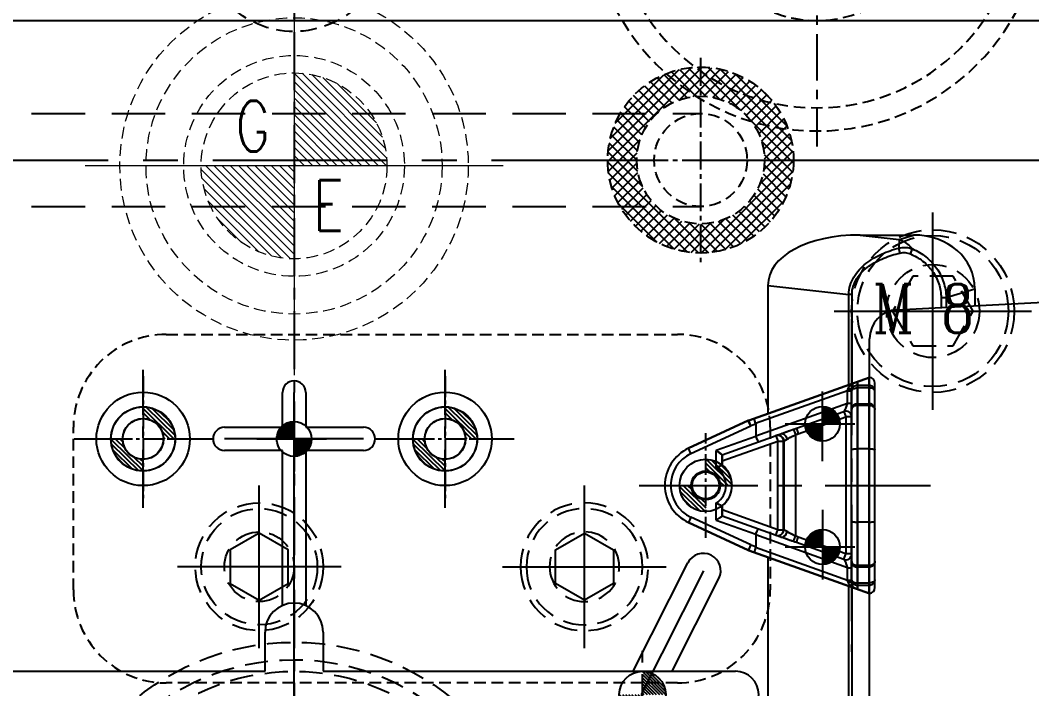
# Model space of a CAD drawing. Header units: millimetres. Extents: x 23490 to 24685, y -23248 to -22403.
# Drawn here: x 24048.7 to 24135.8, y -22573 to -22515.5 of the extents above; entities that cross this region are included whole.
import ezdxf

# ---------------------------------------------------------------- set-up
doc = ezdxf.new("R2010")
doc.units = ezdxf.units.MM
doc.header["$LTSCALE"] = 8
for name, pattern in [('CENTER', [2, 1.25, -0.25, 0.25, -0.25]), ('CENTER2', [1.125, 0.75, -0.125, 0.125, -0.125]), ('HIDDEN', [0.375, 0.25, -0.125]), ('HIDDEN2', [0.1875, 0.125, -0.0625])]:
    doc.linetypes.add(name, pattern=pattern)
doc.layers.get('DEFPOINTS').update_dxf_attribs({"color": 6})
for name, color, linetype in [('Cav-cor', 30, 'Continuous'), ('CL', 1, 'Continuous'), ('GE', 214, 'Continuous'), ('PIN', 5, 'Continuous'), ('PRODUCT', 1, 'Continuous'), ('SCREW', 52, 'HIDDEN'), ('SP', 3, 'Continuous'), ('SPRING', 7, 'Continuous'), ('WT', 4, 'Continuous')]:
    doc.layers.add(name, color=color, linetype=linetype)
doc.layers.add('dim', color=3, linetype='Continuous', lineweight=15)
doc.styles.add('ROMANC', font='RomanC.ttf', dxfattribs={"width": 0.8, "height": 7})
doc.styles.add('ROMANS', font='ROMANS.shx', dxfattribs={"height": 5, "bigfont": 'chineset.shx'})
doc.styles.get("Standard").update_dxf_attribs({"font": 'txt.shx', "width": 0.8, "bigfont": 'chineset.shx'})
doc.dimstyles.new('ISO-25', dxfattribs={"dimtxt": 5, "dimasz": 4, "dimexe": 0.3, "dimexo": 0.3, "dimtad": 0, "dimzin": 1, "dimdsep": 46, "dimtxsty": 'Standard', "dimcen": 0, "dimclrd": 3, "dimclre": 3, "dimclrt": 3, "dimazin": 0, "dimtfac": 1, "dimtofl": 0, "dimtmove": 0, "dimatfit": 0, "dimfxl": 0, "dimarcsym": 0})

# ---------------------------------------------------------------- blocks, each defined once
blk = doc.blocks.new('20130710.085903')
at = {"layer": 'PIN', "linetype": 'Continuous'}
h = blk.add_hatch(dxfattribs=at)
h.set_pattern_fill('ANSI31', color=256, scale=12, style=0)
h.set_pattern_definition([(45, (2414.86, 305.4585), (-1.0606602, 1.0606602), [])])
h.paths.add_polyline_path([(0, 0), (0, 9, 0.414214), (-9, 0)])
h.paths.add_polyline_path([(9, 0), (0, 0), (0, -9, 0.414214)])
blk.add_circle((0, 0), 9, dxfattribs=at)
at = {"layer": 'SPRING', "linetype": 'CENTER', "ltscale": 0.4}
for p, q in [((0, 20.845), (0, -20.845)), ((-20.845, 0), (20.845, 0))]:
    blk.add_line(p, q, dxfattribs=at)
at = {"layer": 'SPRING', "linetype": 'HIDDEN', "ltscale": 0.5}
for radius in [19.5, 17.5, 10]:
    blk.add_circle((0, 0), radius, dxfattribs=at)
for centre, start, end in [((-13.75, 0), 0, 180), ((13.75, 0), 180, 0)]:
    blk.add_arc(centre, 3.75, start, end, dxfattribs=at)
blk = doc.blocks.new('20160815.170155')
at = {"layer": 'GE', "lineweight": 13}
h = blk.add_hatch(dxfattribs=at)
h.set_pattern_fill('ANSI31', color=256, scale=4, style=0)
h.set_pattern_definition([(315, (26687.59036, -19615.64165), (-0.3535533906, -0.3535533906), [])])
h.paths.add_polyline_path([(0, 0), (0, -8, -0.414214), (-8, 0)])
h.paths.add_polyline_path([(0, 8, -0.414214), (8, 0), (0, 0)])
at = {"layer": 'GE', "linetype": 'CENTER', "lineweight": 13, "ltscale": 5}
for p, q in [((0, 18), (0, -18)), ((18, 0), (-18, 0))]:
    blk.add_line(p, q, dxfattribs=at)
at = {"layer": 'GE', "linetype": 'HIDDEN2', "lineweight": 13}
for radius in [15, 12.75, 9.5, 8]:
    blk.add_circle((0, 0), radius, dxfattribs=at)
at = {"layer": 'GE', "lineweight": 13, "style": 'ROMANS', "width": 0.75}
for s, p in [('G', (-5.027, 1.244)), ('E', (1.624, -5.579))]:
    blk.add_text(s, height=4.343, dxfattribs=at).set_placement(p)
blk = doc.blocks.new('cb_8')
at = {"linetype": 'HIDDEN'}
blk.add_circle((0, 0), 7, dxfattribs=at)
at = {"layer": 'SCREW', "linetype": 'CENTER2', "ltscale": 5}
for p, q in [((0, -8.5), (0, 8.5)), ((-8.5, 0), (8.5, 0))]:
    blk.add_line(p, q, dxfattribs=at)
at = {"layer": 'SCREW'}
blk.add_lwpolyline([(-1.732, 3), (-3.464, 0), (-1.732, -3), (1.732, -3), (3.464, 0), (1.732, 3)], close=True, dxfattribs=at)
for radius in [6.5, 4]:
    blk.add_circle((0, 0), radius, dxfattribs=at)
at = {"layer": 'dim', "style": 'ROMANC', "width": 0.8}
blk.add_text('M 8', height=4.1865, dxfattribs=at).set_placement((-5.202, -1.858))
blk = doc.blocks.new('20160825.183103')
at = {"layer": 'SP', "linetype": 'CENTER'}
for p, q in [((0, -23), (0, 23)), ((-23, 0), (23, 0))]:
    blk.add_line(p, q, dxfattribs=at)
at = {"layer": 'SP', "linetype": 'HIDDEN'}
for radius in [21.5, 20, 19]:
    blk.add_circle((0, 0), radius, dxfattribs=at)
at = {"layer": 'SP'}
for s, p in [('S', (-7.275, 2.66)), ('P', (5.184, -8.523))]:
    blk.add_text(s, height=5.481, dxfattribs=at).set_placement(p)
at = {"layer": 'SP', "color": 6, "insert": (-1.7, -11.791), "char_height": 4.375, "attachment_point": 5}
blk.add_mtext('%%c40.00', dxfattribs=at)
blk = doc.blocks.new('20100512.182342')
at = {"linetype": 'HIDDEN'}
blk.add_circle((0, 0), 5.5, dxfattribs=at)
at = {"layer": 'SCREW', "linetype": 'CENTER', "ltscale": 5}
for p, q in [((0, -7.042), (0, 7.042)), ((-7, 0), (7, 0))]:
    blk.add_line(p, q, dxfattribs=at)
at = {"layer": 'SCREW', "linetype": 'Continuous'}
blk.add_lwpolyline([(-1.443, 2.5), (-2.887, 0), (-1.443, -2.5), (1.443, -2.5), (2.887, 0), (1.443, 2.5)], close=True, dxfattribs=at)
at = {"layer": 'SCREW'}
for radius in [5, 3]:
    blk.add_circle((0, 0), radius, dxfattribs=at)
blk = doc.blocks.new('20150513.114820')
at = {"layer": 'WT', "linetype": 'Continuous'}
h = blk.add_hatch(dxfattribs=at)
h.set_pattern_fill('ANSI37', color=125, scale=5, angle=270, style=0)
h.set_pattern_definition([(315, (23425.0146, -23957.4168), (0.441941738, 0.441941738), []), (45, (23425.0146, -23957.4168), (-0.441941738, 0.441941738), [])])
h.paths.add_polyline_path([(8, 0), (5.5, 0, 1), (-5.5, 0), (-8, 0, -1)])
h.paths.add_polyline_path([(-8, 0), (-5.5, 0, 0.414214), (0, -5.5, 0.414214), (5.5, 0), (8, 0, -0.414214), (0, -8, -0.414214)])
at = {"layer": 'WT', "color": 125, "linetype": 'CENTER2', "ltscale": 0.4}
for p, q in [((0, 8.788), (0, -8.788)), ((8.788, 0), (-8.788, 0))]:
    blk.add_line(p, q, dxfattribs=at)
at = {"layer": 'WT', "color": 125, "linetype": 'HIDDEN2'}
for radius in [8, 5.5, 4]:
    blk.add_circle((0, 0), radius, dxfattribs=at)
blk = doc.blocks.new('*D26572')
at = {"layer": 'DEFPOINTS', "color": 0}
for p in [(24107.3, -22527.491), (24193.451, -22527.491), (24144.3, -22755.491)]:
    blk.add_point(p, dxfattribs=at)
at = {"layer": 'dim', "color": 3, "lineweight": -2}
for p, q in [((24107.6, -22527.491), (24193.751, -22527.491)), ((24193.451, -22531.491), (24193.451, -22631.532)), ((24193.451, -22751.491), (24193.451, -22651.449)), ((24144.6, -22755.491), (24193.751, -22755.491))]:
    blk.add_line(p, q, dxfattribs=at)
at = {"layer": 'dim', "color": 3}
for points in [[(24194.117, -22531.491), (24192.784, -22531.491), (24193.451, -22527.491)], [(24192.784, -22751.491), (24194.117, -22751.491), (24193.451, -22755.491)]]:
    blk.add_solid(points, dxfattribs=at)
at = {"layer": 'dim', "color": 3, "insert": (24193.451, -22641.491), "char_height": 5, "attachment_point": 5, "rotation": 90}
blk.add_mtext('228.00', dxfattribs=at)

msp = doc.modelspace()

# ---------------------------------------------------------------- hatches: boundary and pattern name
at = {"layer": 'PIN', "linetype": 'Continuous'}
h = msp.add_hatch(dxfattribs=at)
h.set_pattern_fill('ANSI31', color=61, scale=2.181818, angle=90.5, style=0)
h.set_pattern_definition([(135.5, (23814.60528, -22857.11929), (-0.19115707, -0.19452285), [])])
h.paths.add_polyline_path([(24059.3, -22549.741), (24059.3, -22548.741, -0.414214), (24062.05, -22551.491), (24061.05, -22551.491, 0.414214)])
h.paths.add_polyline_path([(24056.55, -22551.491), (24057.55, -22551.491, 0.414214), (24059.3, -22553.241), (24059.3, -22554.241, -0.414214)])
h = msp.add_hatch(dxfattribs=at)
h.set_pattern_fill('ANSI31', color=61, scale=2.181818, angle=90.5, style=0)
h.set_pattern_definition([(135.5, (23840.60528, -22857.11929), (-0.19115707, -0.19452285), [])])
h.paths.add_polyline_path([(24085.3, -22549.741), (24085.3, -22548.741, -0.414214), (24088.05, -22551.491), (24087.05, -22551.491, 0.414214)])
h.paths.add_polyline_path([(24082.55, -22551.491), (24083.55, -22551.491, 0.414214), (24085.3, -22553.241), (24085.3, -22554.241, -0.414214)])
h = msp.add_hatch(dxfattribs=at)
h.set_pattern_fill('ANSI31', color=3, angle=90, style=0)
h.set_pattern_definition([(135, (24323.08231, -22564.43048), (-0.08838835, -0.08838835), [])])
h.paths.add_polyline_path([(24117.8, -22550.191), (24116.3, -22550.191, 0.414214), (24117.8, -22551.691)])
h.paths.add_polyline_path([(24117.8, -22548.691), (24117.8, -22550.191), (24119.3, -22550.191, 0.414214)])
h = msp.add_hatch(dxfattribs=at)
h.set_pattern_fill('ANSI31', color=3, angle=270, style=0)
h.set_pattern_definition([(225, (24277.58231, -22537.25105), (-0.08838835, 0.08838835), [])])
h.paths.add_polyline_path([(24072.3, -22551.491), (24070.8, -22551.491, -0.414214), (24072.3, -22549.991)])
h.paths.add_polyline_path([(24072.3, -22552.991), (24072.3, -22551.491), (24073.8, -22551.491, -0.414214)])
h = msp.add_hatch(dxfattribs=at)
h.set_pattern_fill('ANSI31', color=216, scale=2.181818, angle=90.5, style=0)
h.set_pattern_definition([(135.5, (23661.01505, -22804.39283), (-0.19115707, -0.19452285), [])])
h.paths.add_polyline_path([(24107.738, -22553.241, -0.414214), (24109.988, -22555.491), (24108.988, -22555.491, 0.414214), (24107.738, -22554.241)])
h.paths.add_polyline_path([(24105.488, -22555.491), (24106.488, -22555.491, 0.414214), (24107.738, -22556.741), (24107.738, -22557.741, -0.414214)])
h = msp.add_hatch(dxfattribs=at)
h.set_pattern_fill('ANSI31', color=3, angle=270, style=0)
h.set_pattern_definition([(225, (24323.08231, -22546.55105), (-0.08838835, 0.08838835), [])])
h.paths.add_polyline_path([(24117.8, -22560.791), (24116.3, -22560.791, -0.414214), (24117.8, -22559.291)])
h.paths.add_polyline_path([(24117.8, -22562.291), (24117.8, -22560.791), (24119.3, -22560.791, -0.414214)])
h = msp.add_hatch(dxfattribs=at)
h.set_pattern_fill('ANSI31', color=141, scale=1.5, angle=90, style=0)
h.set_pattern_definition([(135, (24307.58231, -22587.73048), (-0.13258252, -0.13258252), [])])
h.paths.add_polyline_path([(24102.3, -22573.491), (24100.3, -22573.491, 0.414214), (24102.3, -22575.491)])
h.paths.add_polyline_path([(24102.3, -22571.491), (24102.3, -22573.491), (24104.3, -22573.491, 0.414214)])

# ---------------------------------------------------------------- linework, layer by layer
at = {"linetype": 'HIDDEN2'}
msp.add_lwpolyline([(24113.3, -22550.491), (24113.3, -22564.491, -0.414214), (24105.3, -22572.491), (24061.3, -22572.491, -0.414214), (24053.3, -22564.491), (24053.3, -22550.491, -0.414214), (24061.3, -22542.491), (24105.3, -22542.491, -0.414214)], format="xyb", close=True, dxfattribs=at)
at = {"color": 8, "linetype": 'HIDDEN', "ltscale": 0.7}
msp.add_circle((24072.3, -22508.491), 7.938, dxfattribs=at)
at = {"layer": 'Cav-cor', "color": 241}
for p, q in [((24000.3, -22515.491), (24144.3, -22515.491)), ((24121.036, -22533.943), (24125.629, -22533.943)), ((24121.036, -22533.943), (24124.393, -22534.321)), ((24124.393, -22534.321), (24125.629, -22533.943)), ((24124.476, -22535.491), (24124.375, -22535.062)), ((24125.365, -22535.573), (24125.546, -22535.143)), ((24113.096, -22538.277), (24113.096, -22549.313)), ((24113.096, -22538.277), (24120.067, -22539.061)), ((24124.219, -22540.367), (24152.3, -22538.895)), ((24128.435, -22539.333), (24130.901, -22538.58)), ((24130.901, -22538.58), (24130.901, -22540.016)), ((24120.067, -22546.828), (24120.067, -22539.061)), ((24120.336, -22539.061), (24120.067, -22539.061)), ((24120.336, -22546.732), (24120.336, -22539.061)), ((24128.002, -22539.333), (24128.002, -22540.168)), ((24128.002, -22539.333), (24128.435, -22539.333)), ((24128.435, -22539.333), (24128.435, -22540.146)), ((24121.85, -22604.118), (24121.85, -22542.863)), ((24111.446, -22549.901), (24121.841, -22546.196)), ((24120.803, -22564.416), (24120.803, -22546.566)), ((24121.808, -22564.774), (24121.808, -22546.207)), ((24071.3, -22550.491), (24071.3, -22547.491)), ((24072.3, -22686.428), (24072.3, -22547.491)), ((24073.3, -22547.491), (24073.3, -22550.491)), ((24119.96, -22547.342), (24112.038, -22550.166)), ((24119.96, -22548.409), (24119.96, -22547.342)), ((24119.96, -22547.342), (24120.3, -22547.342)), ((24120.3, -22563.882), (24120.3, -22547.099)), ((24121.808, -22546.899), (24120.803, -22546.899)), ((24121.808, -22547.1), (24120.803, -22547.1)), ((24112.046, -22551.23), (24119.96, -22548.409)), ((24119.96, -22548.409), (24120.3, -22548.409)), ((24120.803, -22548.458), (24121.808, -22548.458)), ((24121.808, -22548.458), (24121.85, -22548.46)), ((24115.545, -22550.574), (24119.629, -22549.118)), ((24119.629, -22549.118), (24119.798, -22549.591)), ((24120.3, -22548.96), (24120.331, -22548.788)), ((24120.331, -22548.788), (24120.418, -22548.638)), ((24120.418, -22548.638), (24120.551, -22548.526)), ((24120.803, -22548.587), (24121.808, -22548.587)), ((24111.403, -22549.918), (24106.26, -22552.299)), ((24111.615, -22550.374), (24111.403, -22549.918)), ((24111.615, -22550.374), (24111.446, -22549.901)), ((24112.046, -22550.221), (24111.615, -22550.374)), ((24112.046, -22550.221), (24112.046, -22551.23)), ((24115.714, -22551.047), (24119.798, -22549.591)), ((24119.798, -22549.591), (24119.798, -22561.39)), ((24120.3, -22549.591), (24119.798, -22549.591)), ((24066.32, -22550.491), (24071.3, -22550.491)), ((24073.3, -22550.491), (24078.28, -22550.491)), ((24106.472, -22552.755), (24111.615, -22550.374)), ((24109.155, -22552.852), (24114.212, -22551.049)), ((24115.303, -22550.658), (24115.459, -22551.134)), ((24115.545, -22550.574), (24115.714, -22551.047)), ((24078.28, -22551.491), (24066.32, -22551.491)), ((24112.055, -22551.284), (24108.652, -22552.497)), ((24109.155, -22553.385), (24113.948, -22551.677)), ((24113.779, -22551.203), (24113.948, -22551.677)), ((24113.948, -22559.305), (24113.948, -22551.677)), ((24113.948, -22551.677), (24114.45, -22551.677)), ((24114.45, -22559.305), (24114.45, -22551.677)), ((24114.454, -22551.675), (24114.74, -22551.522)), ((24115.459, -22551.134), (24115.459, -22559.847)), ((24071.3, -22552.491), (24066.32, -22552.491)), ((24071.3, -22565.824), (24071.3, -22552.491)), ((24073.3, -22552.491), (24073.3, -22565.824)), ((24078.28, -22552.491), (24073.3, -22552.491)), ((24106.472, -22552.755), (24106.26, -22552.299)), ((24108.652, -22553.989), (24108.652, -22552.497)), ((24109.155, -22552.852), (24108.652, -22552.497)), ((24109.155, -22552.852), (24109.155, -22553.729)), ((24121.808, -22552.333), (24120.803, -22552.333)), ((24108.652, -22558.484), (24108.652, -22556.993)), ((24109.155, -22557.253), (24109.155, -22558.13)), ((24113.948, -22559.305), (24109.155, -22557.596)), ((24106.472, -22558.227), (24106.26, -22558.683)), ((24106.26, -22558.683), (24111.403, -22561.063)), ((24111.615, -22560.607), (24106.472, -22558.227)), ((24108.652, -22558.484), (24109.155, -22558.13)), ((24108.652, -22558.484), (24112.055, -22559.697)), ((24114.212, -22559.933), (24109.155, -22558.13)), ((24121.808, -22558.649), (24120.803, -22558.649)), ((24112.046, -22559.752), (24112.046, -22560.761)), ((24119.96, -22562.573), (24112.046, -22559.752)), ((24113.779, -22559.778), (24113.948, -22559.305)), ((24113.948, -22559.305), (24114.45, -22559.305)), ((24114.74, -22559.459), (24114.454, -22559.306)), ((24111.615, -22560.607), (24111.403, -22561.063)), ((24111.446, -22561.08), (24111.615, -22560.607)), ((24111.615, -22560.607), (24112.046, -22560.761)), ((24115.303, -22560.323), (24115.459, -22559.847)), ((24115.545, -22560.408), (24115.714, -22559.935)), ((24119.629, -22561.864), (24115.545, -22560.408)), ((24119.798, -22561.39), (24115.714, -22559.935)), ((24111.446, -22561.08), (24121.848, -22564.789)), ((24112.038, -22560.816), (24119.96, -22563.64)), ((24119.629, -22561.864), (24119.798, -22561.39)), ((24120.3, -22561.39), (24119.798, -22561.39)), ((24101.508, -22571.491), (24106.195, -22562.16)), ((24113.096, -22561.669), (24113.096, -22585.313)), ((24120.332, -22562.196), (24120.3, -22562.025)), ((24120.419, -22562.345), (24120.332, -22562.196)), ((24120.552, -22562.457), (24120.419, -22562.345)), ((24121.808, -22562.395), (24120.803, -22562.395)), ((24107.536, -22562.834), (24102.182, -22573.491)), ((24119.96, -22563.64), (24119.96, -22562.573)), ((24119.96, -22562.573), (24120.3, -22562.573)), ((24120.715, -22562.516), (24120.552, -22562.457)), ((24120.803, -22562.523), (24120.715, -22562.516)), ((24121.808, -22562.523), (24120.803, -22562.523)), ((24121.85, -22562.522), (24121.808, -22562.523)), ((24104.866, -22571.491), (24108.876, -22563.507)), ((24119.96, -22563.64), (24120.3, -22563.64)), ((24120.067, -22582.828), (24120.067, -22564.154)), ((24120.803, -22563.882), (24121.808, -22563.882)), ((24120.803, -22564.082), (24121.808, -22564.082)), ((24120.336, -22582.732), (24120.336, -22564.25)), ((24069.8, -22571.491), (24069.8, -22568.116)), ((24074.8, -22568.116), (24074.8, -22571.491)), ((24038.48, -22571.491), (24069.8, -22571.491)), ((24074.8, -22571.491), (24110.3, -22571.491))]:
    msp.add_line(p, q, dxfattribs=at)
msp.add_lwpolyline([(24120.551, -22548.526), (24120.714, -22548.466), (24120.803, -22548.458)], dxfattribs=at)
for centre, radius in [((24059.3, -22551.491), 4.02), ((24085.3, -22551.491), 4.02), ((24059.3, -22551.491), 2.764), ((24085.3, -22551.491), 2.764), ((24059.3, -22551.491), 1.759), ((24085.3, -22551.491), 1.759), ((24107.738, -22555.491), 1.156)]:
    msp.add_circle(centre, radius, dxfattribs=at)
for centre, radius, start, end in [((24124.35, -22542.863), 2.5, 93, 180), ((24072.3, -22547.491), 1, 0, 180), ((24120.803, -22547.099), 0.502, 122.72387, 180), ((24117.494, -22546.697), 2.549, 345.35364, 348.40996), ((24120.737, -22547.365), 0.437, 160.66754, 177.03944), ((24120.803, -22547.443), 0.543, 90.02404, 106.631), ((24121.808, -22547.443), 0.544, 85.51606, 89.99973), ((24121.811, -22547.956), 0.856, 87.34896, 90.19468), ((24120.801, -22548.96), 0.501, 90.04701, 179.93482), ((24121.808, -22548.96), 0.503, 85.14887, 87.57423), ((24119.798, -22549.591), 0.502, 0, 109.62008), ((24121.808, -22549.262), 0.675, 86.39361, 90.00013), ((24111.615, -22550.374), 0.502, 109.62, 114.83377), ((24066.32, -22551.491), 1, 90, 270), ((24078.28, -22551.491), 1, 270, 90), ((24108.987, -22532.176), 19.532, 288.86586, 289.62059), ((24112.105, -22540.923), 10.748, 288.18227, 289.62095), ((24113.948, -22551.677), 0.503, 0.00642, 109.55526), ((24107.738, -22555.491), 3.518, 114.83377, 245.16623), ((24107.738, -22555.491), 3.015, 114.83377, 245.16623), ((24121.808, -22555.193), 2.86, 89.14944, 90.00076), ((24107.738, -22555.491), 2.261, 308.80462, 51.19538), ((24107.738, -22555.491), 1.759, 301.33449, 58.66621), ((24121.808, -22555.788), 2.86, 269.99924, 270.85056), ((24113.948, -22559.305), 0.503, 250.44748, 359.9958), ((24108.987, -22578.806), 19.532, 70.37941, 71.13414), ((24112.105, -22570.059), 10.748, 70.37905, 71.81773), ((24107.536, -22562.834), 1.5, 333.32884, 153.32884), ((24111.615, -22560.607), 0.502, 245.16623, 250.38), ((24119.798, -22561.39), 0.502, 250.38, 0), ((24120.798, -22562.021), 0.498, 180.00345, 269.95329), ((24121.808, -22561.72), 0.675, 269.99987, 273.60639), ((24121.808, -22562.022), 0.502, 272.42814, 274.85303), ((24117.475, -22564.288), 2.568, 11.60143, 14.63497), ((24120.803, -22563.882), 0.502, 180, 213.39476), ((24120.803, -22563.539), 0.543, 253.369, 269.97596), ((24121.808, -22562.929), 0.953, 269.99932, 272.55498), ((24121.808, -22563.538), 0.544, 270.00027, 274.48394), ((24072.3, -22568.116), 2.5, 0, 180), ((24110.3, -22573.491), 2, 270, 90)]:
    msp.add_arc(centre, radius, start, end, dxfattribs=at)
for centre, major_axis, ratio, start_param, end_param in [((24122.397, -22539.02), (9.284, -1.044), 0.535174, 1.777836, 3.201681), ((24125.128, -22539.02), (5.586, 1.706), 0.856101, -0.255735, 1.228128), ((24110.57, -22550.747), (1.464, 0.589), 0.316067, -0.126521, -0.018099), ((24113.605, -22550.732), (1.55, 0.553), 0.305348, 3.03317, 3.141593), ((24113.605, -22560.25), (1.55, -0.553), 0.305348, -3.141593, -3.03317), ((24110.57, -22560.235), (1.464, -0.589), 0.316067, 0.018099, 0.126521)]:
    msp.add_ellipse(centre, major_axis=major_axis, ratio=ratio, start_param=start_param, end_param=end_param, dxfattribs=at)
for points, knots in [([(24124.393, -22534.321), (24124.392, -22534.361), (24124.382, -22534.608), (24124.378, -22534.855), (24124.375, -22535.062)], [0, 0, 0, 0, 0.161961, 1, 1, 1, 1]), ([(24124.393, -22534.321), (24124.494, -22534.354), (24124.933, -22534.542), (24125.302, -22534.866), (24125.546, -22535.143)], [0, 0, 0, 0, 0.223901, 1, 1, 1, 1]), ([(24120.067, -22539.061), (24120.069, -22538.798), (24120.147, -22538.271), (24120.467, -22537.543), (24120.944, -22536.909), (24121.722, -22536.198), (24122.87, -22535.535), (24123.867, -22535.195), (24124.375, -22535.062)], [0, 0, 0, 0, 0.125011, 0.250048, 0.375147, 0.500266, 0.750036, 1, 1, 1, 1]), ([(24124.375, -22535.062), (24124.567, -22535.014), (24124.969, -22534.98), (24125.361, -22535.071), (24125.546, -22535.143)], [0, 0, 0, 0, 0.500099, 1, 1, 1, 1]), ([(24125.546, -22535.143), (24125.956, -22535.321), (24126.737, -22535.783), (24127.677, -22536.767), (24128.289, -22537.985), (24128.431, -22538.885), (24128.435, -22539.333)], [0, 0, 0, 0, 0.249996, 0.500013, 0.750007, 1, 1, 1, 1]), ([(24120.336, -22539.061), (24120.336, -22538.816), (24120.412, -22538.324), (24120.736, -22537.656), (24121.209, -22537.088), (24121.966, -22536.463), (24123.062, -22535.893), (24124, -22535.604), (24124.476, -22535.491)], [0, 0, 0, 0, 0.124886, 0.24984, 0.374907, 0.500026, 0.749896, 1, 1, 1, 1]), ([(24124.476, -22535.491), (24124.623, -22535.457), (24124.93, -22535.437), (24125.226, -22535.515), (24125.365, -22535.573)], [0, 0, 0, 0, 0.49977, 1, 1, 1, 1]), ([(24125.365, -22535.573), (24125.739, -22535.73), (24126.451, -22536.136), (24127.171, -22536.869), (24127.595, -22537.564), (24127.906, -22538.315), (24128.002, -22538.928), (24128.002, -22539.333)], [0, 0, 0, 0, 0.249907, 0.499747, 0.625009, 0.750258, 1, 1, 1, 1]), ([(24119.991, -22547.209), (24119.997, -22547.178), (24120.037, -22547.059), (24120.118, -22546.957), (24120.185, -22546.893)], [0, 0, 0, 0, 0.253508, 1, 1, 1, 1]), ([(24119.991, -22547.209), (24120.033, -22547.205), (24120.109, -22547.195), (24120.184, -22547.177), (24120.216, -22547.165)], [0, 0, 0, 0, 0.55517, 1, 1, 1, 1]), ([(24120.216, -22547.165), (24120.228, -22547.161), (24120.25, -22547.152), (24120.282, -22547.134), (24120.3, -22547.113), (24120.3, -22547.099)], [0, 0, 0, 0, 0.353714, 0.633736, 1, 1, 1, 1]), ([(24120.3, -22547.364), (24120.3, -22547.335), (24120.322, -22547.272), (24120.369, -22547.229), (24120.396, -22547.208)], [0, 0, 0, 0, 0.453976, 1, 1, 1, 1]), ([(24120.507, -22546.988), (24120.466, -22547.016), (24120.391, -22547.085), (24120.341, -22547.174), (24120.325, -22547.22)], [0, 0, 0, 0, 0.505919, 1, 1, 1, 1]), ([(24120.396, -22547.208), (24120.412, -22547.197), (24120.49, -22547.15), (24120.578, -22547.124), (24120.648, -22547.113)], [0, 0, 0, 0, 0.222518, 1, 1, 1, 1]), ([(24120.648, -22547.113), (24120.66, -22547.11), (24120.712, -22547.103), (24120.764, -22547.1), (24120.803, -22547.1)], [0, 0, 0, 0, 0.246555, 1, 1, 1, 1]), ([(24119.629, -22549.118), (24119.643, -22549.113), (24119.672, -22549.087), (24119.711, -22549.036), (24119.753, -22548.964), (24119.814, -22548.841), (24119.888, -22548.655), (24119.937, -22548.495), (24119.96, -22548.409)], [0, 0, 0, 0, 0.057317, 0.140149, 0.24506, 0.368646, 0.661518, 1, 1, 1, 1]), ([(24120.3, -22548.96), (24120.3, -22548.921), (24120.318, -22548.839), (24120.367, -22548.771), (24120.396, -22548.741)], [0, 0, 0, 0, 0.483101, 1, 1, 1, 1]), ([(24120.396, -22548.741), (24120.446, -22548.69), (24120.577, -22548.612), (24120.726, -22548.587), (24120.803, -22548.587)], [0, 0, 0, 0, 0.47685, 1, 1, 1, 1]), ([(24112.038, -22550.166), (24112.019, -22550.11), (24111.987, -22550.008), (24111.955, -22549.872), (24111.943, -22549.781), (24111.947, -22549.734), (24111.955, -22549.719), (24111.961, -22549.718)], [0, 0, 0, 0, 0.379385, 0.693298, 0.903881, 0.964584, 1, 1, 1, 1]), ([(24114.212, -22551.049), (24114.388, -22550.986), (24114.748, -22550.847), (24115.114, -22550.723), (24115.303, -22550.658)], [0, 0, 0, 0, 0.482771, 1, 1, 1, 1]), ([(24114.212, -22551.049), (24114.262, -22551.031), (24114.387, -22551.032), (24114.551, -22551.136), (24114.678, -22551.306), (24114.727, -22551.448), (24114.74, -22551.522)], [0, 0, 0, 0, 0.203985, 0.441161, 0.713749, 1, 1, 1, 1]), ([(24112.055, -22551.284), (24112.077, -22551.345), (24112.12, -22551.456), (24112.186, -22551.597), (24112.24, -22551.687), (24112.275, -22551.726), (24112.292, -22551.733), (24112.298, -22551.731)], [0, 0, 0, 0, 0.373097, 0.689334, 0.903847, 0.965327, 1, 1, 1, 1]), ([(24114.74, -22551.522), (24114.793, -22551.494), (24114.902, -22551.429), (24115.137, -22551.292), (24115.329, -22551.199), (24115.459, -22551.134)], [0, 0, 0, 0, 0.220282, 0.46655, 1, 1, 1, 1]), ([(24120.3, -22552.422), (24120.3, -22552.416), (24120.312, -22552.4), (24120.361, -22552.376), (24120.463, -22552.354), (24120.619, -22552.337), (24120.738, -22552.333), (24120.803, -22552.333)], [0, 0, 0, 0, 0.038044, 0.100806, 0.314869, 0.629175, 1, 1, 1, 1]), ([(24108.652, -22553.989), (24108.712, -22553.955), (24108.878, -22553.865), (24109.047, -22553.78), (24109.155, -22553.729)], [0, 0, 0, 0, 0.364509, 1, 1, 1, 1]), ([(24108.652, -22556.993), (24108.712, -22557.027), (24108.878, -22557.117), (24109.047, -22557.201), (24109.155, -22557.253)], [0, 0, 0, 0, 0.364509, 1, 1, 1, 1]), ([(24120.3, -22558.559), (24120.3, -22558.566), (24120.312, -22558.582), (24120.361, -22558.605), (24120.463, -22558.628), (24120.619, -22558.645), (24120.738, -22558.649), (24120.803, -22558.649)], [0, 0, 0, 0, 0.038044, 0.100806, 0.314869, 0.629175, 1, 1, 1, 1]), ([(24112.055, -22559.697), (24112.077, -22559.637), (24112.12, -22559.525), (24112.186, -22559.384), (24112.24, -22559.295), (24112.275, -22559.256), (24112.292, -22559.248), (24112.298, -22559.25)], [0, 0, 0, 0, 0.373097, 0.689334, 0.903847, 0.965327, 1, 1, 1, 1]), ([(24114.212, -22559.933), (24114.262, -22559.951), (24114.387, -22559.949), (24114.551, -22559.846), (24114.678, -22559.675), (24114.727, -22559.533), (24114.74, -22559.459)], [0, 0, 0, 0, 0.204014, 0.44118, 0.713754, 1, 1, 1, 1]), ([(24115.459, -22559.847), (24115.329, -22559.783), (24115.137, -22559.69), (24114.902, -22559.553), (24114.793, -22559.487), (24114.74, -22559.459)], [0, 0, 0, 0, 0.53345, 0.779718, 1, 1, 1, 1]), ([(24115.303, -22560.323), (24115.114, -22560.259), (24114.748, -22560.135), (24114.388, -22559.995), (24114.212, -22559.933)], [0, 0, 0, 0, 0.517229, 1, 1, 1, 1]), ([(24112.038, -22560.816), (24112.019, -22560.871), (24111.987, -22560.974), (24111.955, -22561.11), (24111.943, -22561.201), (24111.947, -22561.248), (24111.955, -22561.262), (24111.961, -22561.264)], [0, 0, 0, 0, 0.379385, 0.693298, 0.903881, 0.964584, 1, 1, 1, 1]), ([(24119.96, -22562.573), (24119.937, -22562.486), (24119.888, -22562.326), (24119.814, -22562.141), (24119.753, -22562.017), (24119.711, -22561.946), (24119.672, -22561.894), (24119.643, -22561.869), (24119.629, -22561.864)], [0, 0, 0, 0, 0.338482, 0.631354, 0.75494, 0.859851, 0.942683, 1, 1, 1, 1]), ([(24120.396, -22562.241), (24120.367, -22562.211), (24120.318, -22562.143), (24120.3, -22562.061), (24120.3, -22562.021)], [0, 0, 0, 0, 0.516899, 1, 1, 1, 1]), ([(24120.648, -22562.376), (24120.623, -22562.37), (24120.531, -22562.342), (24120.446, -22562.291), (24120.396, -22562.241)], [0, 0, 0, 0, 0.265203, 1, 1, 1, 1]), ([(24119.991, -22563.772), (24120.033, -22563.776), (24120.109, -22563.787), (24120.184, -22563.805), (24120.216, -22563.816)], [0, 0, 0, 0, 0.55517, 1, 1, 1, 1]), ([(24120.216, -22563.816), (24120.228, -22563.821), (24120.25, -22563.83), (24120.282, -22563.847), (24120.3, -22563.869), (24120.3, -22563.882)], [0, 0, 0, 0, 0.353706, 0.633725, 1, 1, 1, 1]), ([(24120.3, -22563.618), (24120.3, -22563.646), (24120.322, -22563.709), (24120.369, -22563.753), (24120.396, -22563.773)], [0, 0, 0, 0, 0.453974, 1, 1, 1, 1]), ([(24120.396, -22563.773), (24120.412, -22563.785), (24120.49, -22563.832), (24120.578, -22563.857), (24120.648, -22563.869)], [0, 0, 0, 0, 0.222517, 1, 1, 1, 1]), ([(24120.648, -22563.869), (24120.66, -22563.871), (24120.712, -22563.879), (24120.764, -22563.882), (24120.803, -22563.882)], [0, 0, 0, 0, 0.246555, 1, 1, 1, 1])]:
    msp.add_open_spline(points, degree=3, knots=knots, dxfattribs=at)
for points in [[(24120.185, -22546.893), (24120.265, -22546.817), (24120.359, -22546.754), (24120.457, -22546.703)], [(24120.648, -22546.922), (24120.598, -22546.937), (24120.55, -22546.959), (24120.507, -22546.988)], [(24113.934, -22551.174), (24114.013, -22551.172), (24114.096, -22551.19), (24114.167, -22551.225)], [(24114.167, -22551.225), (24114.239, -22551.259), (24114.303, -22551.313), (24114.351, -22551.377)], [(24113.936, -22559.807), (24114.016, -22559.809), (24114.098, -22559.791), (24114.169, -22559.756)], [(24120.803, -22562.395), (24120.751, -22562.395), (24120.698, -22562.389), (24120.648, -22562.376)], [(24120.026, -22563.876), (24120.01, -22563.843), (24119.998, -22563.808), (24119.991, -22563.772)], [(24120.091, -22563.983), (24120.066, -22563.95), (24120.044, -22563.914), (24120.026, -22563.876)], [(24120.185, -22564.089), (24120.151, -22564.056), (24120.12, -22564.021), (24120.091, -22563.983)], [(24120.457, -22564.279), (24120.359, -22564.228), (24120.265, -22564.165), (24120.185, -22564.089)], [(24120.3, -22563.618), (24120.3, -22563.666), (24120.309, -22563.715), (24120.325, -22563.761)], [(24120.325, -22563.761), (24120.341, -22563.808), (24120.366, -22563.852), (24120.396, -22563.891)], [(24120.396, -22563.891), (24120.427, -22563.93), (24120.466, -22563.965), (24120.507, -22563.993)], [(24120.507, -22563.993), (24120.55, -22564.022), (24120.598, -22564.045), (24120.648, -22564.059)]]:
    msp.add_open_spline(points, degree=3, dxfattribs=at)
at = {"layer": 'CL', "color": 7, "linetype": 'CENTER', "ltscale": 0.5}
msp.add_line((24072.3, -22460.491), (24072.3, -22810.491), dxfattribs=at)
at = {"layer": 'CL', "color": 6, "linetype": 'CENTER'}
for p, q in [((24120.3, -22541.17), (24120.3, -22569.812)), ((24102.019, -22555.491), (24127.088, -22555.491))]:
    msp.add_line(p, q, dxfattribs=at)
at = {"layer": 'CL', "color": 6, "linetype": 'CENTER', "ltscale": 0.5}
for p, q in [((24059.3, -22557.427), (24059.3, -22545.554)), ((24085.3, -22557.427), (24085.3, -22545.554)), ((24053.364, -22551.491), (24065.237, -22551.491)), ((24079.364, -22551.491), (24091.237, -22551.491))]:
    msp.add_line(p, q, dxfattribs=at)
at = {"layer": 'PIN', "color": 61, "linetype": 'CENTER2', "ltscale": 0.3}
for p, q in [((24059.3, -22546.091), (24059.3, -22556.891)), ((24085.3, -22546.091), (24085.3, -22556.891)), ((24053.9, -22551.491), (24064.7, -22551.491)), ((24079.9, -22551.491), (24090.7, -22551.491))]:
    msp.add_line(p, q, dxfattribs=at)
at = {"layer": 'PIN', "color": 3, "linetype": 'CENTER2'}
for p, q in [((24117.8, -22553.401), (24117.8, -22546.981)), ((24072.3, -22548.281), (24072.3, -22554.701)), ((24114.59, -22550.191), (24121.01, -22550.191)), ((24069.09, -22551.491), (24075.51, -22551.491)), ((24117.8, -22557.581), (24117.8, -22564.001)), ((24114.59, -22560.791), (24121.01, -22560.791))]:
    msp.add_line(p, q, dxfattribs=at)
at = {"layer": 'PIN', "color": 216, "linetype": 'CENTER2', "ltscale": 0.3}
for p, q in [((24107.738, -22559.991), (24107.738, -22550.991)), ((24103.238, -22555.491), (24112.238, -22555.491))]:
    msp.add_line(p, q, dxfattribs=at)
at = {"layer": 'PIN', "color": 141, "linetype": 'CENTER2'}
msp.add_line((24102.3, -22577.736), (24102.3, -22569.245), dxfattribs=at)
at = {"layer": 'PIN', "color": 61}
for centre, radius in [((24059.3, -22551.491), 2.75), ((24085.3, -22551.491), 2.75), ((24059.3, -22551.491), 1.75), ((24085.3, -22551.491), 1.75)]:
    msp.add_circle(centre, radius, dxfattribs=at)
at = {"layer": 'PIN', "color": 3, "linetype": 'Continuous'}
for centre in [(24117.8, -22550.191), (24072.3, -22551.491), (24117.8, -22560.791)]:
    msp.add_circle(centre, 1.5, dxfattribs=at)
at = {"layer": 'PIN', "color": 216}
for radius in [2.25, 1.25]:
    msp.add_circle((24107.738, -22555.491), radius, dxfattribs=at)
at = {"layer": 'PIN', "color": 141, "linetype": 'Continuous'}
msp.add_circle((24102.3, -22573.491), 2, dxfattribs=at)
at = {"layer": 'PRODUCT', "linetype": 'Continuous'}
for p, q in [((24121.841, -22546.196), (24111.446, -22549.901)), ((24120.803, -22546.566), (24120.803, -22564.416)), ((24121.808, -22546.207), (24121.808, -22564.774)), ((24122.31, -22564.284), (24122.31, -22546.697)), ((24119.96, -22547.342), (24112.038, -22550.166)), ((24119.96, -22547.342), (24120.3, -22547.342)), ((24119.96, -22548.409), (24119.96, -22547.342)), ((24121.808, -22546.899), (24120.803, -22546.899)), ((24121.808, -22547.1), (24120.803, -22547.1)), ((24112.046, -22551.23), (24119.96, -22548.409)), ((24119.96, -22548.409), (24120.3, -22548.409)), ((24120.803, -22548.458), (24121.808, -22548.458)), ((24115.545, -22550.574), (24119.629, -22549.118)), ((24119.629, -22549.118), (24119.798, -22549.591)), ((24120.803, -22548.587), (24121.808, -22548.587)), ((24106.26, -22552.299), (24111.403, -22549.918)), ((24111.446, -22549.901), (24111.403, -22549.918)), ((24111.615, -22550.374), (24111.404, -22549.92)), ((24111.615, -22550.374), (24111.446, -22549.901)), ((24112.046, -22550.221), (24111.615, -22550.374)), ((24112.046, -22550.221), (24112.046, -22551.23)), ((24115.714, -22551.047), (24119.798, -22549.591)), ((24120.3, -22549.591), (24119.798, -22549.591)), ((24119.798, -22549.591), (24119.798, -22561.39)), ((24106.472, -22552.755), (24111.615, -22550.374)), ((24109.155, -22552.852), (24114.212, -22551.049)), ((24115.303, -22550.658), (24115.459, -22551.134)), ((24115.545, -22550.574), (24115.714, -22551.047)), ((24112.055, -22551.284), (24108.652, -22552.497)), ((24109.155, -22553.385), (24113.948, -22551.677)), ((24113.779, -22551.203), (24113.948, -22551.677)), ((24113.948, -22551.677), (24114.45, -22551.677)), ((24113.948, -22559.305), (24113.948, -22551.677)), ((24114.45, -22551.677), (24114.454, -22551.675)), ((24114.45, -22559.305), (24114.45, -22551.677)), ((24114.454, -22551.675), (24114.454, -22559.306)), ((24115.459, -22551.134), (24115.459, -22559.847)), ((24106.472, -22552.755), (24106.26, -22552.299)), ((24108.652, -22553.989), (24108.652, -22552.497)), ((24109.155, -22553.729), (24109.155, -22552.852)), ((24121.808, -22552.333), (24120.803, -22552.333)), ((24108.652, -22558.484), (24108.652, -22556.993)), ((24109.155, -22558.13), (24109.155, -22557.253)), ((24113.948, -22559.305), (24109.155, -22557.596)), ((24106.472, -22558.227), (24106.26, -22558.683)), ((24111.403, -22561.063), (24106.26, -22558.683)), ((24111.615, -22560.607), (24106.472, -22558.227)), ((24108.652, -22558.484), (24112.055, -22559.697)), ((24114.212, -22559.933), (24109.155, -22558.13)), ((24121.808, -22558.649), (24120.803, -22558.649)), ((24112.046, -22559.752), (24112.046, -22560.761)), ((24119.96, -22562.573), (24112.046, -22559.752)), ((24113.779, -22559.778), (24113.948, -22559.305)), ((24113.948, -22559.305), (24114.45, -22559.305)), ((24114.454, -22559.306), (24114.45, -22559.305)), ((24111.615, -22560.607), (24111.404, -22561.061)), ((24111.446, -22561.08), (24111.615, -22560.607)), ((24111.615, -22560.607), (24112.046, -22560.761)), ((24115.303, -22560.323), (24115.459, -22559.847)), ((24115.545, -22560.408), (24115.714, -22559.935)), ((24119.629, -22561.864), (24115.545, -22560.408)), ((24119.798, -22561.39), (24115.714, -22559.935)), ((24121.841, -22564.786), (24111.446, -22561.08)), ((24112.038, -22560.816), (24119.96, -22563.64)), ((24119.629, -22561.864), (24119.798, -22561.39)), ((24120.3, -22561.39), (24119.798, -22561.39)), ((24121.808, -22562.395), (24120.803, -22562.395)), ((24119.96, -22563.64), (24119.96, -22562.573)), ((24119.96, -22562.573), (24120.3, -22562.573)), ((24121.808, -22562.524), (24120.803, -22562.524)), ((24119.96, -22563.64), (24120.3, -22563.64)), ((24120.803, -22563.882), (24121.808, -22563.882)), ((24120.803, -22564.082), (24121.808, -22564.082))]:
    msp.add_line(p, q, dxfattribs=at)
at = {"layer": 'PRODUCT'}
for centre, radius in [((24059.3, -22551.491), 4.02), ((24085.3, -22551.491), 4.02), ((24059.3, -22551.491), 2.764), ((24085.3, -22551.491), 2.764), ((24059.3, -22551.491), 1.759), ((24085.3, -22551.491), 1.759)]:
    msp.add_circle(centre, radius, dxfattribs=at)
at = {"layer": 'PRODUCT', "linetype": 'Continuous'}
for centre, radius, start, end in [((24120.803, -22547.099), 0.502, 109.62, 180), ((24121.808, -22546.697), 0.502, 0, 86.25069), ((24119.798, -22549.591), 0.502, 359.99976, 109.62), ((24111.615, -22550.374), 0.502, 109.62, 114.83377), ((24107.738, -22555.491), 3.518, 114.83377, 245.16623), ((24107.738, -22555.491), 3.015, 114.83377, 245.16623), ((24107.738, -22555.491), 2.261, 308.80462, 51.19538), ((24107.738, -22555.491), 1.759, 301.33449, 58.66621), ((24111.615, -22560.607), 0.502, 245.16623, 250.38), ((24119.798, -22561.39), 0.502, 250.38, 0), ((24120.803, -22563.882), 0.502, 180, 250.38), ((24121.808, -22564.285), 0.502, 273.74931, 0)]:
    msp.add_arc(centre, radius, start, end, dxfattribs=at)
for points, start_tangent, end_tangent in [([(24119.991, -22547.209), (24120.026, -22547.105), (24120.091, -22546.998), (24120.185, -22546.893), (24120.307, -22546.794), (24120.457, -22546.703), (24120.634, -22546.626)], (0.200236, 0.979748), (0.941851, 0.33603)), ([(24119.96, -22547.342), (24119.977, -22547.274), (24119.991, -22547.209)], (0.251703, 0.967805), (0.199734, 0.97985)), ([(24119.991, -22547.209), (24120.117, -22547.191), (24120.216, -22547.165), (24120.279, -22547.134), (24120.3, -22547.099)], (0.99515, 0.09837), (-0.000176, 1)), ([(24120.803, -22546.899), (24120.648, -22546.922), (24120.507, -22546.988), (24120.396, -22547.091), (24120.325, -22547.22), (24120.3, -22547.364)], (-1, 0), (0, -1)), ([(24122.31, -22547.364), (24122.286, -22547.22), (24122.214, -22547.091), (24122.103, -22546.988), (24121.963, -22546.922), (24121.808, -22546.899)], (0, 1), (-1, 0)), ([(24122.31, -22547.364), (24122.286, -22547.282), (24122.214, -22547.208), (24122.103, -22547.15), (24121.963, -22547.112), (24121.808, -22547.1)], (0, 1), (-0.999997, -0.002555)), ([(24119.629, -22549.118), (24119.667, -22549.09), (24119.713, -22549.029), (24119.765, -22548.938), (24119.819, -22548.823), (24119.872, -22548.689), (24119.92, -22548.548), (24119.96, -22548.409)], (0.942139, 0.335223), (0.251649, 0.967819)), ([(24120.3, -22548.96), (24120.325, -22548.805), (24120.396, -22548.665), (24120.507, -22548.554), (24120.648, -22548.482), (24120.803, -22548.458)], (0, 1), (1, 0)), ([(24122.31, -22548.96), (24122.286, -22548.805), (24122.214, -22548.665), (24122.103, -22548.554), (24121.963, -22548.482), (24121.808, -22548.458)], (0, 1), (-1, 0)), ([(24120.3, -22548.96), (24120.325, -22548.845), (24120.396, -22548.741), (24120.507, -22548.658), (24120.648, -22548.605), (24120.803, -22548.587)], (0, 1), (1, 0)), ([(24121.808, -22548.587), (24121.963, -22548.605), (24122.103, -22548.658), (24122.214, -22548.741), (24122.286, -22548.845), (24122.31, -22548.96)], (1, 0), (0, -1)), ([(24112.038, -22550.166), (24111.995, -22550.03), (24111.964, -22549.908), (24111.948, -22549.81), (24111.947, -22549.745), (24111.961, -22549.718)], (-0.319697, 0.94752), (0.94194, 0.33578)), ([(24112.038, -22550.166), (24112.042, -22550.183), (24112.045, -22550.201), (24112.046, -22550.221)], (0.319697, -0.94752), (0, -1)), ([(24114.212, -22551.049), (24114.436, -22550.966), (24114.7, -22550.868), (24114.997, -22550.763), (24115.303, -22550.658)], (0.941941, 0.33578), (0.946328, 0.323209)), ([(24114.212, -22551.049), (24114.317, -22551.036), (24114.428, -22551.066), (24114.535, -22551.138), (24114.628, -22551.245), (24114.698, -22551.377), (24114.74, -22551.522)], (0.941961, 0.335723), (0.171722, -0.985146)), ([(24115.303, -22550.658), (24115.424, -22550.616), (24115.545, -22550.574)], (0.946282, 0.323343), (0.94194, 0.33578)), ([(24115.459, -22551.134), (24115.587, -22551.092), (24115.714, -22551.047)], (0.950075, 0.312022), (0.941941, 0.335778)), ([(24112.055, -22551.284), (24112.05, -22551.267), (24112.047, -22551.249), (24112.046, -22551.23)], (-0.33578, 0.94194), (0, 1)), ([(24112.055, -22551.284), (24112.111, -22551.43), (24112.169, -22551.559), (24112.223, -22551.657), (24112.267, -22551.716), (24112.298, -22551.731)], (0.33578, -0.94194), (0.94194, 0.33578)), ([(24113.779, -22551.203), (24113.934, -22551.174), (24114.092, -22551.195), (24114.236, -22551.265), (24114.351, -22551.377), (24114.425, -22551.519), (24114.45, -22551.677)], (0.94194, 0.33578), (0.000109, -1)), ([(24113.783, -22551.202), (24113.94, -22551.173), (24114.098, -22551.195), (24114.241, -22551.265), (24114.355, -22551.376), (24114.429, -22551.518), (24114.454, -22551.675)], (0.94194, 0.33578), (0.000109, -1)), ([(24114.454, -22551.675), (24114.475, -22551.664), (24114.531, -22551.634), (24114.62, -22551.587), (24114.74, -22551.522)], (0.881967, 0.471311), (0.88189, 0.471456)), ([(24114.74, -22551.522), (24114.879, -22551.442), (24115.049, -22551.344), (24115.248, -22551.239), (24115.459, -22551.134)], (0.882022, 0.471208), (0.897147, 0.441732)), ([(24109.155, -22552.852), (24109.141, -22552.842), (24109.098, -22552.812), (24109.025, -22552.76), (24108.923, -22552.689), (24108.796, -22552.599), (24108.652, -22552.497)], (-0.817245, 0.57629), (-0.817245, 0.57629)), ([(24120.3, -22552.422), (24120.324, -22552.395), (24120.395, -22552.37), (24120.506, -22552.35), (24120.646, -22552.337), (24120.803, -22552.333)], (0, 1), (1, 0)), ([(24121.808, -22552.333), (24121.964, -22552.337), (24122.105, -22552.35), (24122.216, -22552.37), (24122.286, -22552.395), (24122.31, -22552.422)], (1, 0), (0, -1)), ([(24108.652, -22553.989), (24108.796, -22553.91), (24108.932, -22553.839), (24109.048, -22553.781), (24109.126, -22553.742), (24109.155, -22553.729)], (0.87178, 0.489898), (0.90185, 0.43205)), ([(24108.652, -22556.993), (24108.796, -22557.072), (24108.932, -22557.143), (24109.048, -22557.201), (24109.126, -22557.239), (24109.155, -22557.253)], (0.87178, -0.489898), (0.90185, -0.43205)), ([(24108.652, -22558.484), (24108.796, -22558.383), (24108.923, -22558.293), (24109.025, -22558.221), (24109.098, -22558.17), (24109.141, -22558.139), (24109.155, -22558.13)], (0.817245, 0.57629), (0.817245, 0.57629)), ([(24120.3, -22558.559), (24120.324, -22558.587), (24120.395, -22558.612), (24120.506, -22558.631), (24120.646, -22558.644), (24120.803, -22558.649)], (0, -1), (1, 0)), ([(24121.808, -22558.649), (24121.964, -22558.644), (24122.105, -22558.631), (24122.216, -22558.612), (24122.286, -22558.587), (24122.31, -22558.559)], (1, 0), (0, 1)), ([(24112.055, -22559.697), (24112.05, -22559.714), (24112.047, -22559.733), (24112.046, -22559.752)], (-0.33578, -0.94194), (0, -1)), ([(24112.055, -22559.697), (24112.111, -22559.551), (24112.169, -22559.423), (24112.223, -22559.324), (24112.267, -22559.265), (24112.298, -22559.25)], (0.33578, 0.94194), (0.94194, -0.33578)), ([(24113.779, -22559.778), (24113.936, -22559.807), (24114.095, -22559.785), (24114.238, -22559.715), (24114.352, -22559.603), (24114.425, -22559.461), (24114.45, -22559.305)], (0.94194, -0.33578), (0.000109, 1)), ([(24113.783, -22559.78), (24113.94, -22559.809), (24114.098, -22559.787), (24114.241, -22559.717), (24114.355, -22559.605), (24114.429, -22559.464), (24114.454, -22559.306)], (0.94194, -0.33578), (0.000109, 1)), ([(24114.212, -22559.933), (24114.317, -22559.946), (24114.428, -22559.915), (24114.535, -22559.843), (24114.628, -22559.736), (24114.698, -22559.604), (24114.74, -22559.459)], (0.941938, -0.335786), (0.171515, 0.985181)), ([(24114.74, -22559.459), (24114.62, -22559.395), (24114.531, -22559.347), (24114.475, -22559.317), (24114.454, -22559.306)], (-0.88189, 0.471456), (-0.881968, 0.471308)), ([(24115.459, -22559.847), (24115.248, -22559.743), (24115.049, -22559.637), (24114.879, -22559.539), (24114.74, -22559.459)], (-0.897145, 0.441735), (-0.88202, 0.471211)), ([(24115.303, -22560.323), (24114.997, -22560.219), (24114.7, -22560.113), (24114.436, -22560.015), (24114.212, -22559.933)], (-0.946327, 0.32321), (-0.94194, 0.33578)), ([(24115.545, -22560.408), (24115.424, -22560.365), (24115.303, -22560.323)], (-0.94194, 0.33578), (-0.946282, 0.323343)), ([(24115.714, -22559.935), (24115.587, -22559.89), (24115.459, -22559.847)], (-0.941941, 0.335778), (-0.950075, 0.312022)), ([(24112.038, -22560.816), (24111.995, -22560.952), (24111.964, -22561.074), (24111.948, -22561.171), (24111.947, -22561.236), (24111.961, -22561.264)], (-0.319697, -0.94752), (0.94194, -0.33578)), ([(24112.038, -22560.816), (24112.042, -22560.798), (24112.045, -22560.78), (24112.046, -22560.761)], (0.319697, 0.94752), (0, 1)), ([(24119.96, -22562.573), (24119.92, -22562.433), (24119.872, -22562.292), (24119.819, -22562.159), (24119.765, -22562.043), (24119.713, -22561.952), (24119.667, -22561.892), (24119.629, -22561.864)], (-0.251652, 0.967818), (-0.942138, 0.335227)), ([(24120.3, -22562.021), (24120.325, -22562.177), (24120.396, -22562.317), (24120.507, -22562.428), (24120.648, -22562.499), (24120.803, -22562.524)], (0, -1), (1, 0)), ([(24120.803, -22562.395), (24120.648, -22562.376), (24120.507, -22562.323), (24120.396, -22562.241), (24120.325, -22562.137), (24120.3, -22562.021)], (-1, 0), (0, 1)), ([(24122.31, -22562.021), (24122.286, -22562.177), (24122.214, -22562.317), (24122.103, -22562.428), (24121.963, -22562.499), (24121.808, -22562.524)], (0, -1), (-1, 0.000053)), ([(24122.31, -22562.021), (24122.286, -22562.137), (24122.214, -22562.241), (24122.103, -22562.323), (24121.963, -22562.376), (24121.808, -22562.395)], (0, -1), (-1, 0)), ([(24119.991, -22563.772), (24119.977, -22563.708), (24119.96, -22563.64)], (-0.200222, 0.979751), (-0.251799, 0.96778)), ([(24120.634, -22564.356), (24120.457, -22564.279), (24120.307, -22564.188), (24120.185, -22564.089), (24120.091, -22563.983), (24120.026, -22563.876), (24119.991, -22563.772)], (-0.941851, 0.33603), (-0.200238, 0.979747)), ([(24119.991, -22563.772), (24120.117, -22563.79), (24120.216, -22563.816), (24120.279, -22563.848), (24120.3, -22563.882)], (0.99515, -0.098371), (-0.000161, -1)), ([(24120.3, -22563.618), (24120.325, -22563.699), (24120.396, -22563.773), (24120.507, -22563.831), (24120.648, -22563.869), (24120.803, -22563.882)], (0, -1), (1, -0.000016)), ([(24120.3, -22563.618), (24120.325, -22563.761), (24120.396, -22563.891), (24120.507, -22563.993), (24120.648, -22564.059), (24120.803, -22564.082)], (0, -1), (1, 0)), ([(24122.31, -22563.618), (24122.286, -22563.699), (24122.214, -22563.773), (24122.103, -22563.831), (24121.963, -22563.869), (24121.808, -22563.882)], (0, -1), (-1, -0.000015)), ([(24121.808, -22564.082), (24121.963, -22564.059), (24122.103, -22563.993), (24122.214, -22563.891), (24122.286, -22563.761), (24122.31, -22563.618)], (1, 0), (0, 1))]:
    msp.add_spline(points, degree=3, dxfattribs=dict(at, start_tangent=start_tangent, end_tangent=end_tangent))
at = {"layer": 'WT', "color": 125, "linetype": 'HIDDEN', "ltscale": 2.3}
for p, q in [((24008.3, -22523.491), (24107.3, -22523.491)), ((24008.3, -22531.491), (24107.3, -22531.491))]:
    msp.add_line(p, q, dxfattribs=at)
at = {"layer": 'WT', "color": 125, "linetype": 'CENTER', "ltscale": 1.5}
msp.add_line((23897.3, -22527.491), (24107.3, -22527.491), dxfattribs=at)

# ---------------------------------------------------------------- block references
at = {"linetype": 'Continuous', "rotation": 90}
msp.add_blockref('20100512.182342', (24069.3, -22562.491), dxfattribs=at)
at = {"linetype": 'Continuous', "xscale": -1, "rotation": -90}
msp.add_blockref('20100512.182342', (24097.3, -22562.491), dxfattribs=at)
at = {"layer": 'GE'}
msp.add_blockref('20160815.170155', (24072.3, -22527.991), dxfattribs=at)
at = {"layer": 'SCREW'}
msp.add_blockref('cb_8', (24127.3, -22540.491), dxfattribs=at)
at = {"layer": 'SP'}
msp.add_blockref('20160825.183103', (24072.3, -22590.491), dxfattribs=at)
at = {"layer": 'SPRING', "xscale": -1}
msp.add_blockref('20130710.085903', (24117.3, -22505.491), dxfattribs=at)
at = {"layer": 'WT', "rotation": 90}
msp.add_blockref('20150513.114820', (24107.3, -22527.491), dxfattribs=at)

# ---------------------------------------------------------------- dimensions: what is measured, and where the dimension line sits
at = {"layer": 'dim'}
dim = msp.add_linear_dim(base=(24193.451, -22527.491), p1=(24144.3, -22755.491), p2=(24107.3, -22527.491), angle=90, dimstyle='ISO-25', dxfattribs=at)
dim.commit()
dim.dimension.update_dxf_attribs({"geometry": '*D26572', "text_midpoint": (24193.451, -22641.491)})

doc.saveas('drawing.dxf')
